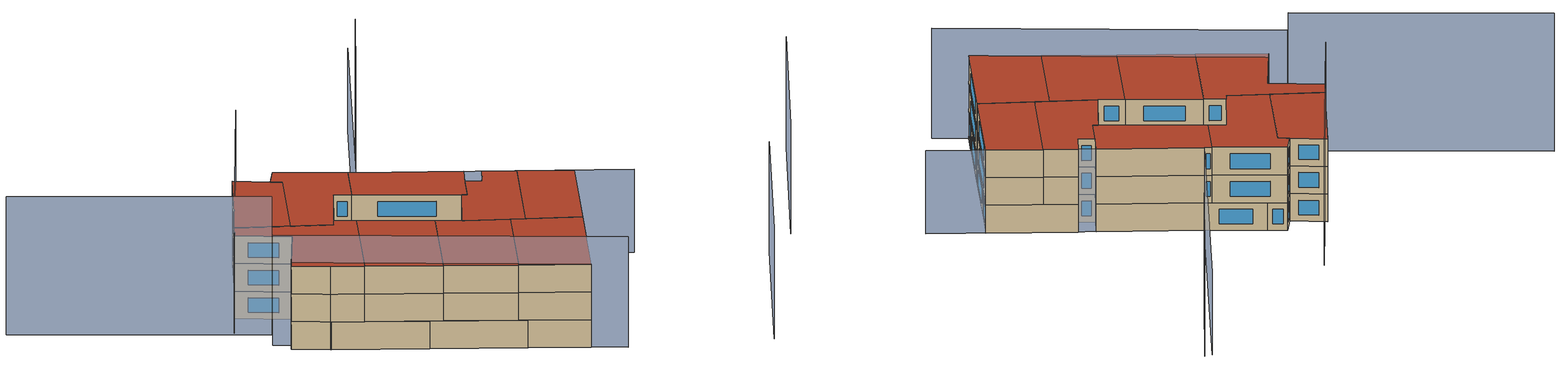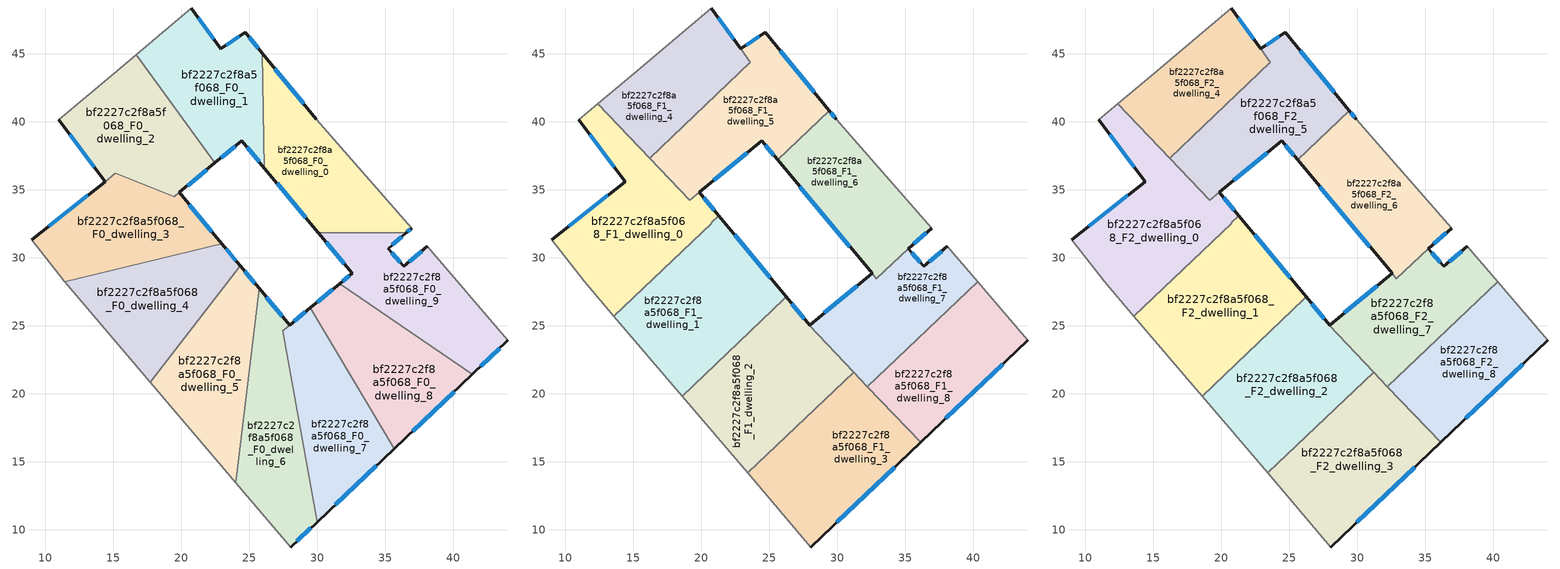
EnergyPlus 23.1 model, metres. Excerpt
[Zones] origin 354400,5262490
bf2227c2f8a5f068_F0_dwelling_0
 floor ground (EU_floor_Construction): 29.94,40.19 36.96,32.19 36.54,31.83 30.09,31.83 26.11,36.6 25.95,45.04 z0
 wall outside (EU_wall_Construction): 36.54,31.83 36.96,32.19 / 26.11,36.6 30.09,31.83 / 29.94,40.19 25.95,45.04 z0:3
 wall to bf2227c2f8a5f068_F0_dwelling_9 (EU_wall_Construction): 30.09,31.83 36.54,31.83 z0:3
 wall to bf2227c2f8a5f068_F0_dwelling_1 (EU_wall_Construction): 25.95,45.04 26.11,36.6 z0:3
 wall adiabatic (EU_wall_Construction): 36.96,32.19 29.94,40.19 z0:3
 window (EU_Window_Construction): 36.64,31.91 36.86,32.11 / 27.05,35.48 29.15,32.95 / 29.01,41.33 26.89,43.9 z0.7:2.3
bf2227c2f8a5f068_F0_dwelling_1
 floor ground (EU_floor_Construction): 24.69,46.57 25.95,45.04 26.11,36.6 24.45,38.61 22.48,36.98 16.71,44.94 20.73,48.37 22.9,45.36 z0
 wall outside (EU_wall_Construction): 25.95,45.04 24.69,46.57 22.9,45.36 20.73,48.37 / 22.48,36.98 24.45,38.61 26.11,36.6 z0:3
 wall to bf2227c2f8a5f068_F0_dwelling_2 (EU_wall_Construction): 16.71,44.94 22.48,36.98 z0:3
 wall adiabatic (EU_wall_Construction): 20.73,48.37 16.71,44.94 z0:3
 window (EU_Window_Construction): 24.27,46.29 23.32,45.65 / 25.66,45.4 24.99,46.21 / 24.84,38.14 25.72,37.07 / 22.94,37.36 23.99,38.22 / 22.39,46.07 21.24,47.67 z0.7:2.3
bf2227c2f8a5f068_F0_dwelling_2
 floor ground (EU_floor_Construction): 16.71,44.94 22.48,36.98 19.48,34.5 15.16,36.21 14.4,35.61 11,40.16 15.04,43.52 z0
 wall outside (EU_wall_Construction): 11,40.16 14.4,35.61 / 19.86,34.81 22.48,36.98 z0:3
 wall adiabatic (EU_wall_Construction): 16.71,44.94 15.04,43.52 11,40.16 z0:3
 wall to bf2227c2f8a5f068_F0_dwelling_3 (EU_wall_Construction): 15.17,36.21 19.48,34.5 19.85,34.81 / 14.4,35.61 15.16,36.21 z0:3
 window (EU_Window_Construction): 11.8,39.09 13.6,36.68 / 20.47,35.32 21.86,36.47 z0.7:2.3
bf2227c2f8a5f068_F0_dwelling_3
 floor ground (EU_floor_Construction): 19.85,34.81 22.98,31.04 11.44,28.22 11.4,28.27 8.99,31.33 14.4,35.61 15.17,36.21 19.48,34.5 z0
 wall outside (EU_wall_Construction): 22.98,31.04 19.85,34.81 / 14.4,35.61 8.99,31.33 z0:3
 wall to bf2227c2f8a5f068_F0_dwelling_4 (EU_wall_Construction): 11.44,28.22 22.98,31.04 z0:3
 wall adiabatic (EU_wall_Construction): 8.99,31.33 11.4,28.27 11.44,28.22 z0:3
 window (EU_Window_Construction): 22.25,31.93 20.59,33.92 / 13.13,34.6 10.26,32.33 z0.7:2.3
bf2227c2f8a5f068_F0_dwelling_4
 floor ground (EU_floor_Construction): 22.98,31.04 24.34,29.41 17.73,20.85 11.44,28.22 z0
 wall outside (EU_wall_Construction): 24.34,29.41 22.98,31.04 z0:3
 wall to bf2227c2f8a5f068_F0_dwelling_5 (EU_wall_Construction): 17.73,20.85 24.34,29.41 z0:3
 wall adiabatic (EU_wall_Construction): 11.44,28.22 17.73,20.85 z0:3
 window (EU_Window_Construction): 24.02,29.8 23.3,30.66 z0.7:2.3
bf2227c2f8a5f068_F0_dwelling_5
 floor ground (EU_floor_Construction): 24.34,29.41 25.72,27.75 24.02,13.47 17.73,20.85 z0
 wall outside (EU_wall_Construction): 25.72,27.75 24.34,29.41 z0:3
 wall to bf2227c2f8a5f068_F0_dwelling_6 (EU_wall_Construction): 24.02,13.47 25.72,27.75 z0:3
 wall adiabatic (EU_wall_Construction): 17.73,20.85 24.02,13.47 z0:3
 window (EU_Window_Construction): 25.4,28.14 24.67,29.02 z0.7:2.3
bf2227c2f8a5f068_F0_dwelling_6
 floor ground (EU_floor_Construction): 27.97,25.05 27.48,24.65 29.99,10.57 28.06,8.74 24.02,13.47 25.72,27.75 z0
 wall outside (EU_wall_Construction): 27.97,25.05 25.72,27.75 / 28.06,8.74 29.99,10.57 z0:3
 wall to bf2227c2f8a5f068_F0_dwelling_7 (EU_wall_Construction): 29.99,10.57 27.48,24.65 27.97,25.05 z0:3
 wall adiabatic (EU_wall_Construction): 24.02,13.47 28.06,8.74 z0:3
 window (EU_Window_Construction): 27.44,25.69 26.25,27.12 / 28.51,9.17 29.53,10.14 z0.7:2.3
bf2227c2f8a5f068_F0_dwelling_7
 floor ground (EU_floor_Construction): 29.5,26.32 35.66,15.98 29.99,10.57 27.48,24.65 z0
 wall outside (EU_wall_Construction): 29.5,26.32 27.97,25.06 / 29.99,10.57 35.66,15.98 z0:3
 wall to bf2227c2f8a5f068_F0_dwelling_8 (EU_wall_Construction): 35.66,15.98 29.5,26.32 z0:3
 window (EU_Window_Construction): 29.14,26.02 28.33,25.35 / 31.32,11.84 34.33,14.71 z0.7:2.3
bf2227c2f8a5f068_F0_dwelling_8
 floor ground (EU_floor_Construction): 41.42,21.46 35.66,15.98 29.5,26.32 31.66,28.11 z0
 wall outside (EU_wall_Construction): 31.66,28.11 29.5,26.32 / 35.66,15.98 41.42,21.46 z0:3
 wall to bf2227c2f8a5f068_F0_dwelling_9 (EU_wall_Construction): 41.42,21.46 31.66,28.11 z0:3
 window (EU_Window_Construction): 31.15,27.69 30,26.74 / 37.02,17.26 40.07,20.17 z0.7:2.3
bf2227c2f8a5f068_F0_dwelling_9
 floor ground (EU_floor_Construction): 38.08,30.85 44.03,23.94 41.42,21.46 31.66,28.11 32.56,28.85 30.09,31.83 36.54,31.83 35.22,30.69 36.36,29.37 z0
 wall outside (EU_wall_Construction): 38.08,30.85 36.36,29.37 35.22,30.69 36.54,31.83 / 41.42,21.46 44.03,23.94 / 30.09,31.83 32.56,28.85 31.66,28.11 z0:3
 wall adiabatic (EU_wall_Construction): 44.03,23.94 38.08,30.85 z0:3
 window (EU_Window_Construction): 37.68,30.5 36.76,29.72 / 42.03,22.04 43.42,23.36 / 32.35,28.68 31.87,28.28 / 30.67,31.13 31.98,29.55 / 35.53,30.96 36.23,31.56 / 36.09,29.68 35.48,30.38 z0.7:2.3
bf2227c2f8a5f068_F1_dwelling_0
 floor to bf2227c2f8a5f068_F0_dwelling_3 (EU_floor_Construction): 19.85,34.81 21.29,33.08 20.75,32.57 20.76,32.56 17.85,29.79 11.44,28.22 11.4,28.27 8.99,31.33 14.4,35.61 15.17,36.21 18.57,34.86 19.16,34.24 z3
 floor to bf2227c2f8a5f068_F0_dwelling_2 (EU_floor_Construction): 15.16,36.21 14.4,35.61 11,40.16 12.41,41.33 18.57,34.86 z3
 floor to bf2227c2f8a5f068_F0_dwelling_4 (EU_floor_Construction): 17.85,29.79 13.58,25.72 11.44,28.22 z3
 wall outside (EU_wall_Construction): 21.29,33.08 19.85,34.81 / 11,40.16 14.4,35.61 8.99,31.33 z3:6
 wall to bf2227c2f8a5f068_F1_dwelling_5 (EU_wall_Construction): 19.85,34.81 19.16,34.24 16.21,37.33 z3:6
 wall to bf2227c2f8a5f068_F1_dwelling_1 (EU_wall_Construction): 13.58,25.72 20.76,32.56 20.75,32.57 21.29,33.08 z3:6
 wall adiabatic (EU_wall_Construction): 8.99,31.33 11.4,28.27 13.58,25.72 / 12.41,41.33 11,40.16 z3:6
 wall to bf2227c2f8a5f068_F1_dwelling_4 (EU_wall_Construction): 16.21,37.33 12.41,41.33 z3:6
 window (EU_Window_Construction): 20.95,33.49 20.19,34.4 / 13.13,34.6 10.26,32.33 / 11.8,39.09 13.6,36.68 z3.7:5.3
bf2227c2f8a5f068_F1_dwelling_1
 floor to bf2227c2f8a5f068_F0_dwelling_4 (EU_floor_Construction): 22.98,31.04 24.34,29.41 17.73,20.85 13.58,25.72 17.85,29.79 z3
 floor to bf2227c2f8a5f068_F0_dwelling_3 (EU_floor_Construction): 21.29,33.08 22.98,31.04 17.85,29.79 20.76,32.56 20.75,32.57 z3
 floor to bf2227c2f8a5f068_F0_dwelling_5 (EU_floor_Construction): 24.34,29.41 25.72,27.75 25.57,26.48 18.6,19.83 17.73,20.85 z3
 floor to bf2227c2f8a5f068_F0_dwelling_6 (EU_floor_Construction): 25.72,27.75 26.25,27.12 25.57,26.48 z3
 wall outside (EU_wall_Construction): 26.25,27.12 21.29,33.08 z3:6
 wall adiabatic (EU_wall_Construction): 13.58,25.72 18.59,19.83 z3:6
 wall to bf2227c2f8a5f068_F1_dwelling_2 (EU_wall_Construction): 18.59,19.83 26.09,26.97 26.25,27.12 z3:6
 window (EU_Window_Construction): 25.08,28.52 22.45,31.68 z3.7:5.3
bf2227c2f8a5f068_F1_dwelling_2
 floor to bf2227c2f8a5f068_F0_dwelling_5 (EU_floor_Construction): 25.57,26.48 24.19,14.92 23.42,14.18 18.6,19.83 z3
 floor to bf2227c2f8a5f068_F0_dwelling_7 (EU_floor_Construction): 27.97,25.05 27.94,25.03 31.2,21.6 28.49,19.01 27.48,24.65 z3
 floor to bf2227c2f8a5f068_F0_dwelling_6 (EU_floor_Construction): 27.97,25.05 27.48,24.65 28.49,19.01 24.19,14.92 25.57,26.48 26.09,26.97 26.25,27.12 z3
 wall outside (EU_wall_Construction): 27.97,25.05 26.25,27.12 z3:6
 wall to bf2227c2f8a5f068_F1_dwelling_3 (EU_wall_Construction): 23.42,14.18 31.2,21.6 z3:6
 wall adiabatic (EU_wall_Construction): 18.59,19.83 23.42,14.18 z3:6
 wall to bf2227c2f8a5f068_F1_dwelling_7 (EU_wall_Construction): 31.2,21.6 27.94,25.03 27.97,25.05 z3:6
 window (EU_Window_Construction): 27.56,25.54 26.65,26.64 z3.7:5.3
bf2227c2f8a5f068_F1_dwelling_3
 floor to bf2227c2f8a5f068_F0_dwelling_7 (EU_floor_Construction): 34.16,18.5 35.66,15.98 29.99,10.57 28.49,19.01 31.2,21.6 z3
 floor to bf2227c2f8a5f068_F0_dwelling_6 (EU_floor_Construction): 28.49,19.01 29.99,10.57 28.06,8.74 24.02,13.47 24.19,14.92 z3
 floor to bf2227c2f8a5f068_F0_dwelling_8 (EU_floor_Construction): 34.16,18.5 36.13,16.42 35.66,15.98 z3
 floor to bf2227c2f8a5f068_F0_dwelling_5 (EU_floor_Construction): 24.19,14.92 24.02,13.47 23.42,14.18 z3
 wall outside (EU_wall_Construction): 28.06,8.74 36.14,16.42 z3:6
 wall adiabatic (EU_wall_Construction): 23.42,14.18 28.06,8.74 z3:6
 wall to bf2227c2f8a5f068_F1_dwelling_8 (EU_wall_Construction): 36.14,16.42 32.22,20.53 z3:6
 wall to bf2227c2f8a5f068_F1_dwelling_7 (EU_wall_Construction): 32.22,20.53 31.2,21.6 z3:6
 window (EU_Window_Construction): 29.96,10.54 34.24,14.62 z3.7:5.3
bf2227c2f8a5f068_F1_dwelling_4
 floor to bf2227c2f8a5f068_F0_dwelling_2 (EU_floor_Construction): 16.71,44.94 19.77,40.72 16.21,37.33 12.41,41.33 15.04,43.52 z3
 floor to bf2227c2f8a5f068_F0_dwelling_1 (EU_floor_Construction): 20.73,48.37 22.9,45.35 23.6,44.37 19.77,40.72 16.71,44.94 z3
 wall outside (EU_wall_Construction): 22.9,45.37 20.73,48.37 z3:6
 wall adiabatic (EU_wall_Construction): 20.73,48.37 15.04,43.52 12.41,41.33 z3:6
 wall to bf2227c2f8a5f068_F1_dwelling_5 (EU_wall_Construction): 23.6,44.38 22.9,45.36 / 16.21,37.33 23.6,44.37 z3:6
 window (EU_Window_Construction): 22.39,46.07 21.24,47.67 z3.7:5.3
bf2227c2f8a5f068_F1_dwelling_5
 floor to bf2227c2f8a5f068_F0_dwelling_1 (EU_floor_Construction): 24.69,46.57 25.95,45.04 26.09,37.66 25.61,37.2 24.45,38.61 22.48,36.98 19.77,40.72 23.61,44.38 22.9,45.36 z3
 floor to bf2227c2f8a5f068_F0_dwelling_0 (EU_floor_Construction): 25.95,45.04 29.42,40.83 26.09,37.66 z3
 floor to bf2227c2f8a5f068_F0_dwelling_2 (EU_floor_Construction): 19.77,40.72 22.48,36.98 19.48,34.5 18.57,34.86 16.21,37.33 z3
 floor to bf2227c2f8a5f068_F0_dwelling_3 (EU_floor_Construction): 19.85,34.81 19.16,34.24 18.57,34.86 19.48,34.5 z3
 wall outside (EU_wall_Construction): 29.42,40.83 24.69,46.57 22.9,45.36 / 19.86,34.81 24.45,38.61 25.61,37.2 z3:6
 wall to bf2227c2f8a5f068_F1_dwelling_6 (EU_wall_Construction): 25.61,37.2 29.42,40.83 z3:6
 window (EU_Window_Construction): 24.27,46.29 23.32,45.65 / 28.31,42.18 25.8,45.22 / 24.72,38.28 25.34,37.53 / 20.94,35.7 23.37,37.72 z3.7:5.3
bf2227c2f8a5f068_F1_dwelling_6
 floor to bf2227c2f8a5f068_F0_dwelling_0 (EU_floor_Construction): 29.94,40.19 36.96,32.19 36.54,31.83 30.09,31.83 26.11,36.6 26.09,37.66 29.42,40.83 z3
 floor to bf2227c2f8a5f068_F0_dwelling_9 (EU_floor_Construction): 36.54,31.83 35.22,30.69 32.88,28.47 30.09,31.83 z3
 floor to bf2227c2f8a5f068_F0_dwelling_1 (EU_floor_Construction): 26.09,37.66 26.11,36.6 25.61,37.2 z3
 wall outside (EU_wall_Construction): 29.94,40.19 29.42,40.83 / 35.22,30.69 36.96,32.19 / 25.61,37.2 32.56,28.85 z3:6
 wall adiabatic (EU_wall_Construction): 36.96,32.19 29.94,40.19 z3:6
 wall to bf2227c2f8a5f068_F1_dwelling_7 (EU_wall_Construction): 32.56,28.85 32.88,28.47 35.22,30.69 z3:6
 window (EU_Window_Construction): 29.82,40.34 29.54,40.68 / 35.62,31.04 36.55,31.84 / 27.25,35.24 30.93,30.81 z3.7:5.3
bf2227c2f8a5f068_F1_dwelling_7
 floor to bf2227c2f8a5f068_F0_dwelling_9 (EU_floor_Construction): 38.08,30.85 40.33,28.25 36.63,24.72 31.66,28.11 32.56,28.85 32.88,28.47 35.22,30.69 36.36,29.37 z3
 floor to bf2227c2f8a5f068_F0_dwelling_8 (EU_floor_Construction): 36.63,24.72 32.69,20.97 29.5,26.32 31.66,28.11 z3
 floor to bf2227c2f8a5f068_F0_dwelling_7 (EU_floor_Construction): 29.5,26.32 32.69,20.97 32.22,20.53 27.94,25.03 27.97,25.06 z3
 wall outside (EU_wall_Construction): 32.56,28.85 27.97,25.06 / 38.08,30.85 36.36,29.37 35.22,30.69 z3:6
 wall adiabatic (EU_wall_Construction): 40.33,28.25 38.08,30.85 z3:6
 wall to bf2227c2f8a5f068_F1_dwelling_8 (EU_wall_Construction): 32.22,20.53 40.33,28.25 z3:6
 window (EU_Window_Construction): 31.48,27.96 29.05,25.95 / 36.09,29.68 35.48,30.38 / 37.68,30.5 36.76,29.72 z3.7:5.3
bf2227c2f8a5f068_F1_dwelling_8
 floor to bf2227c2f8a5f068_F0_dwelling_8 (EU_floor_Construction): 41.42,21.46 36.13,16.42 34.16,18.5 32.69,20.97 36.63,24.72 z3
 floor to bf2227c2f8a5f068_F0_dwelling_9 (EU_floor_Construction): 40.33,28.25 44.03,23.94 41.42,21.46 36.63,24.72 z3
 floor to bf2227c2f8a5f068_F0_dwelling_7 (EU_floor_Construction): 32.69,20.97 34.16,18.5 32.22,20.53 z3
 wall outside (EU_wall_Construction): 36.14,16.42 44.03,23.94 z3:6
 wall adiabatic (EU_wall_Construction): 44.03,23.94 40.33,28.25 z3:6
 window (EU_Window_Construction): 37.99,18.19 42.18,22.18 z3.7:5.3
bf2227c2f8a5f068_F2_dwelling_0
 floor to bf2227c2f8a5f068_F1_dwelling_0 (EU_floor_Construction): 19.85,34.81 21.29,33.08 20.75,32.57 20.76,32.56 13.58,25.72 11.4,28.27 8.99,31.33 14.4,35.61 11,40.16 12.41,41.33 19.16,34.24 z6
 wall outside (EU_wall_Construction): 21.29,33.08 19.85,34.81 / 11,40.16 14.4,35.61 8.99,31.33 z6:9
 wall to bf2227c2f8a5f068_F2_dwelling_5 (EU_wall_Construction): 19.85,34.81 19.16,34.24 16.21,37.33 z6:9
 wall to bf2227c2f8a5f068_F2_dwelling_1 (EU_wall_Construction): 13.58,25.72 20.76,32.56 20.75,32.57 21.29,33.08 z6:9
 wall adiabatic (EU_wall_Construction): 8.99,31.33 11.4,28.27 13.58,25.72 / 12.41,41.33 11,40.16 z6:9
 wall to bf2227c2f8a5f068_F2_dwelling_4 (EU_wall_Construction): 16.21,37.33 12.41,41.33 z6:9
 window (EU_Window_Construction): 20.95,33.49 20.19,34.4 / 13.13,34.6 10.26,32.33 / 11.8,39.09 13.6,36.68 z6.7:8.3
 roof outside (EU_roof_Construction): 20.76,32.56 20.75,32.57 21.29,33.08 19.85,34.81 19.16,34.24 12.41,41.33 11,40.16 14.4,35.61 8.99,31.33 11.4,28.27 13.58,25.72 z9
bf2227c2f8a5f068_F2_dwelling_1
 floor to bf2227c2f8a5f068_F1_dwelling_1 (EU_floor_Construction): 21.29,33.08 26.25,27.12 18.59,19.83 13.58,25.72 20.76,32.56 20.75,32.57 z6
 wall outside (EU_wall_Construction): 26.25,27.12 21.29,33.08 z6:9
 wall adiabatic (EU_wall_Construction): 13.58,25.72 18.59,19.83 z6:9
 wall to bf2227c2f8a5f068_F2_dwelling_2 (EU_wall_Construction): 18.59,19.83 26.09,26.97 26.25,27.12 z6:9
 window (EU_Window_Construction): 25.08,28.52 22.45,31.68 z6.7:8.3
 roof outside (EU_roof_Construction): 26.25,27.12 21.29,33.08 20.75,32.57 20.76,32.56 13.58,25.72 18.59,19.83 z9
bf2227c2f8a5f068_F2_dwelling_2
 floor to bf2227c2f8a5f068_F1_dwelling_2 (EU_floor_Construction): 27.97,25.05 27.94,25.03 31.2,21.6 23.42,14.18 18.59,19.83 26.09,26.97 26.25,27.12 z6
 wall outside (EU_wall_Construction): 27.97,25.05 26.25,27.12 z6:9
 wall to bf2227c2f8a5f068_F2_dwelling_3 (EU_wall_Construction): 23.42,14.18 31.2,21.6 z6:9
 wall adiabatic (EU_wall_Construction): 18.59,19.83 23.42,14.18 z6:9
 wall to bf2227c2f8a5f068_F2_dwelling_7 (EU_wall_Construction): 31.2,21.6 27.94,25.03 27.97,25.05 z6:9
 window (EU_Window_Construction): 27.56,25.54 26.65,26.64 z6.7:8.3
 roof outside (EU_roof_Construction): 31.2,21.6 27.94,25.03 27.97,25.05 26.25,27.12 26.09,26.97 18.59,19.83 23.42,14.18 z9
bf2227c2f8a5f068_F2_dwelling_3
 floor to bf2227c2f8a5f068_F1_dwelling_3 (EU_floor_Construction): 31.2,21.6 36.14,16.42 28.06,8.74 23.42,14.18 z6
 wall outside (EU_wall_Construction): 28.06,8.74 36.14,16.42 z6:9
 wall adiabatic (EU_wall_Construction): 23.42,14.18 28.06,8.74 z6:9
 wall to bf2227c2f8a5f068_F2_dwelling_8 (EU_wall_Construction): 36.14,16.42 32.22,20.53 z6:9
 wall to bf2227c2f8a5f068_F2_dwelling_7 (EU_wall_Construction): 32.22,20.53 31.2,21.6 z6:9
 window (EU_Window_Construction): 29.96,10.54 34.24,14.62 z6.7:8.3
 roof outside (EU_roof_Construction): 36.14,16.42 31.2,21.6 23.42,14.18 28.06,8.74 z9
bf2227c2f8a5f068_F2_dwelling_4
 floor to bf2227c2f8a5f068_F1_dwelling_4 (EU_floor_Construction): 20.73,48.37 22.9,45.36 23.6,44.37 16.21,37.33 12.41,41.33 15.04,43.52 z6
 wall outside (EU_wall_Construction): 22.9,45.37 20.73,48.37 z6:9
 wall adiabatic (EU_wall_Construction): 20.73,48.37 15.04,43.52 12.41,41.33 z6:9
 wall to bf2227c2f8a5f068_F2_dwelling_5 (EU_wall_Construction): 23.6,44.38 22.9,45.36 / 16.21,37.33 23.6,44.37 z6:9
 window (EU_Window_Construction): 22.39,46.07 21.24,47.67 z6.7:8.3
 roof outside (EU_roof_Construction): 23.6,44.37 22.9,45.36 20.73,48.37 15.04,43.52 12.41,41.33 16.21,37.33 z9
bf2227c2f8a5f068_F2_dwelling_5
 floor to bf2227c2f8a5f068_F1_dwelling_5 (EU_floor_Construction): 24.69,46.57 29.42,40.83 25.61,37.2 24.45,38.61 19.16,34.24 16.21,37.33 23.61,44.38 22.9,45.36 z6
 wall outside (EU_wall_Construction): 29.42,40.83 24.69,46.57 22.9,45.36 / 19.86,34.81 24.45,38.61 25.61,37.2 z6:9
 wall to bf2227c2f8a5f068_F2_dwelling_6 (EU_wall_Construction): 25.61,37.2 29.42,40.83 z6:9
 window (EU_Window_Construction): 24.27,46.29 23.32,45.65 / 28.31,42.18 25.8,45.22 / 24.72,38.28 25.34,37.53 / 20.94,35.7 23.37,37.72 z6.7:8.3
 roof outside (EU_roof_Construction): 25.61,37.2 29.42,40.83 24.69,46.57 22.9,45.36 23.61,44.38 16.21,37.33 19.16,34.24 24.45,38.61 z9
bf2227c2f8a5f068_F2_dwelling_6
 floor to bf2227c2f8a5f068_F1_dwelling_6 (EU_floor_Construction): 29.94,40.19 36.96,32.19 35.22,30.69 32.88,28.47 25.61,37.2 29.42,40.83 z6
 wall outside (EU_wall_Construction): 29.94,40.19 29.42,40.83 / 35.22,30.69 36.96,32.19 / 25.61,37.2 32.56,28.85 z6:9
 wall adiabatic (EU_wall_Construction): 36.96,32.19 29.94,40.19 z6:9
 wall to bf2227c2f8a5f068_F2_dwelling_7 (EU_wall_Construction): 32.56,28.85 32.88,28.47 35.22,30.69 z6:9
 window (EU_Window_Construction): 29.82,40.34 29.54,40.68 / 35.62,31.04 36.55,31.84 / 27.25,35.24 30.93,30.81 z6.7:8.3
 roof outside (EU_roof_Construction): 35.22,30.69 36.96,32.19 29.94,40.19 29.42,40.83 25.61,37.2 32.88,28.47 z9
bf2227c2f8a5f068_F2_dwelling_7
 floor to bf2227c2f8a5f068_F1_dwelling_7 (EU_floor_Construction): 38.08,30.85 40.33,28.25 32.22,20.53 27.94,25.03 27.97,25.06 32.56,28.85 32.88,28.47 35.22,30.69 36.36,29.37 z6
 wall outside (EU_wall_Construction): 32.56,28.85 27.97,25.06 / 38.08,30.85 36.36,29.37 35.22,30.69 z6:9
 wall adiabatic (EU_wall_Construction): 40.33,28.25 38.08,30.85 z6:9
 wall to bf2227c2f8a5f068_F2_dwelling_8 (EU_wall_Construction): 32.22,20.53 40.33,28.25 z6:9
 window (EU_Window_Construction): 31.48,27.96 29.05,25.95 / 36.09,29.68 35.48,30.38 / 37.68,30.5 36.76,29.72 z6.7:8.3
 roof outside (EU_roof_Construction): 40.33,28.25 38.08,30.85 36.36,29.37 35.22,30.69 32.88,28.47 32.56,28.85 27.97,25.06 27.94,25.03 32.22,20.53 z9
bf2227c2f8a5f068_F2_dwelling_8
 floor to bf2227c2f8a5f068_F1_dwelling_8 (EU_floor_Construction): 40.33,28.25 44.03,23.94 36.14,16.42 32.22,20.53 z6
 wall outside (EU_wall_Construction): 36.14,16.42 44.03,23.94 z6:9
 wall adiabatic (EU_wall_Construction): 44.03,23.94 40.33,28.25 z6:9
 window (EU_Window_Construction): 37.99,18.19 42.18,22.18 z6.7:8.3
 roof outside (EU_roof_Construction): 44.03,23.94 40.33,28.25 32.22,20.53 36.14,16.42 z9
shading: 8.54,33.28 30.34,5.87 / 40.97,-3.96 56.34,9.2 / 52.6,58.77 43.07,50.93 / 28.79,54.56 8.39,38.05 z0:12; 47.87,19.46 29.94,40.19 / 29.94,40.19 51.91,59.2 z0:9; -6.12,55.25 10.36,34.94 z0:15
[Building]
EU S2 Campaign: North Axis=0; Terrain=City; Solar Distribution=FullExterior
[Site:Location]
Budapest.Ferenc.Liszt.Intl.AP: Latitude=47.437; Longitude=19.256; Time Zone=1; Elevation=185
[SizingPeriod:WeatherFileDays]
AnnualSizingPeriod: Begin Month=1; Begin Day of Month=1; End Month=12; End Day of Month=31; Day of Week for Start Day=Monday; Use Weather File Daylight Saving Period=No; Use Weather File Rain and Snow Indicators=No
[MATERIAL]
EU_InternalMass_Material: Roughness=MediumRough; Thickness=0.1; Conductivity=1; Density=1800; Specific Heat=900; Thermal Absorptance=0.9; Solar Absorptance=0.7; Visible Absorptance=0.7
[MATERIAL:NOMASS] Roughness=MediumRough; Thermal Absorptance=0.9; Solar Absorptance=0.7; Visible Absorptance=0.7
Name | Thermal Resistance
EU_wall_NoMass | 0.832559
EU_roof_NoMass | 1.39638
EU_floor_NoMass | 0.872794
[WINDOWMATERIAL:SIMPLEGLAZINGSYSTEM]
EU_Window_SimpleGlazing: UFactor=2.79869; Solar Heat Gain Coefficient=0.75; Visible Transmittance=0.75
[CONSTRUCTION]
EU_wall_Construction: EU_wall_NoMass
EU_roof_Construction: EU_roof_NoMass
EU_floor_Construction: EU_floor_NoMass
EU_Window_Construction: EU_Window_SimpleGlazing
EU_InternalMass_Construction: EU_InternalMass_Material
[ZONE] Type=1; Multiplier=1; Ceiling Height=autocalculate; Floor Area=autocalculate; Part of Total Floor Area=Yes
Name | Volume
bf2227c2f8a5f068_F0_dwelling_0 | 187.877
bf2227c2f8a5f068_F1_dwelling_0; bf2227c2f8a5f068_F2_dwelling_0 | 240.4
bf2227c2f8a5f068_F0_dwelling_1; bf2227c2f8a5f068_F0_dwelling_4 | 187.862
bf2227c2f8a5f068_F1_dwelling_1; bf2227c2f8a5f068_F2_dwelling_1 | 245.988
bf2227c2f8a5f068_F0_dwelling_2 | 189.543
bf2227c2f8a5f068_F1_dwelling_2; bf2227c2f8a5f068_F2_dwelling_2 | 235.874
bf2227c2f8a5f068_F0_dwelling_3 | 186.153
bf2227c2f8a5f068_F1_dwelling_3; bf2227c2f8a5f068_F2_dwelling_3 | 234.833
bf2227c2f8a5f068_F1_dwelling_4 | 164.341
bf2227c2f8a5f068_F2_dwelling_4 | 164.342
bf2227c2f8a5f068_F0_dwelling_5; bf2227c2f8a5f068_F0_dwelling_9 | 187.874
bf2227c2f8a5f068_F1_dwelling_5 | 205.82
bf2227c2f8a5f068_F2_dwelling_5 | 205.763
bf2227c2f8a5f068_F0_dwelling_6 | 188.877
bf2227c2f8a5f068_F1_dwelling_6; bf2227c2f8a5f068_F2_dwelling_6 | 183.286
bf2227c2f8a5f068_F0_dwelling_7 | 186.83
bf2227c2f8a5f068_F1_dwelling_7; bf2227c2f8a5f068_F2_dwelling_7 | 180.221
bf2227c2f8a5f068_F0_dwelling_8 | 187.856
bf2227c2f8a5f068_F1_dwelling_8; bf2227c2f8a5f068_F2_dwelling_8 | 187.87
[INTERNALMASS] Construction=EU_InternalMass_Construction
Name | Zone or ZoneList | Surface Area
bf2227c2f8a5f068_F0_dwelling_0_EU_InternalMass | bf2227c2f8a5f068_F0_dwelling_0 | 62.6257
bf2227c2f8a5f068_F0_dwelling_1_EU_InternalMass | bf2227c2f8a5f068_F0_dwelling_1 | 62.6206
bf2227c2f8a5f068_F0_dwelling_2_EU_InternalMass | bf2227c2f8a5f068_F0_dwelling_2 | 63.1799
bf2227c2f8a5f068_F0_dwelling_3_EU_InternalMass | bf2227c2f8a5f068_F0_dwelling_3 | 62.0522
bf2227c2f8a5f068_F0_dwelling_4_EU_InternalMass | bf2227c2f8a5f068_F0_dwelling_4 | 62.6208
bf2227c2f8a5f068_F0_dwelling_5_EU_InternalMass | bf2227c2f8a5f068_F0_dwelling_5 | 62.6245
bf2227c2f8a5f068_F0_dwelling_6_EU_InternalMass | bf2227c2f8a5f068_F0_dwelling_6 | 62.9572
bf2227c2f8a5f068_F0_dwelling_7_EU_InternalMass | bf2227c2f8a5f068_F0_dwelling_7 | 62.2824
bf2227c2f8a5f068_F0_dwelling_8_EU_InternalMass | bf2227c2f8a5f068_F0_dwelling_8 | 62.6185
bf2227c2f8a5f068_F0_dwelling_9_EU_InternalMass | bf2227c2f8a5f068_F0_dwelling_9 | 62.6249
bf2227c2f8a5f068_F1_dwelling_0_EU_InternalMass | bf2227c2f8a5f068_F1_dwelling_0 | 80.1331
bf2227c2f8a5f068_F1_dwelling_1_EU_InternalMass | bf2227c2f8a5f068_F1_dwelling_1 | 81.9963
bf2227c2f8a5f068_F1_dwelling_2_EU_InternalMass | bf2227c2f8a5f068_F1_dwelling_2 | 78.6237
bf2227c2f8a5f068_F1_dwelling_3_EU_InternalMass | bf2227c2f8a5f068_F1_dwelling_3 | 78.2774
bf2227c2f8a5f068_F1_dwelling_4_EU_InternalMass | bf2227c2f8a5f068_F1_dwelling_4 | 54.7833
bf2227c2f8a5f068_F1_dwelling_5_EU_InternalMass | bf2227c2f8a5f068_F1_dwelling_5 | 68.606
bf2227c2f8a5f068_F1_dwelling_6_EU_InternalMass | bf2227c2f8a5f068_F1_dwelling_6 | 61.0946
bf2227c2f8a5f068_F1_dwelling_7_EU_InternalMass | bf2227c2f8a5f068_F1_dwelling_7 | 60.0768
bf2227c2f8a5f068_F1_dwelling_8_EU_InternalMass | bf2227c2f8a5f068_F1_dwelling_8 | 62.6232
bf2227c2f8a5f068_F2_dwelling_0_EU_InternalMass | bf2227c2f8a5f068_F2_dwelling_0 | 80.1331
bf2227c2f8a5f068_F2_dwelling_1_EU_InternalMass | bf2227c2f8a5f068_F2_dwelling_1 | 81.9963
bf2227c2f8a5f068_F2_dwelling_2_EU_InternalMass | bf2227c2f8a5f068_F2_dwelling_2 | 78.6237
bf2227c2f8a5f068_F2_dwelling_3_EU_InternalMass | bf2227c2f8a5f068_F2_dwelling_3 | 78.2774
bf2227c2f8a5f068_F2_dwelling_4_EU_InternalMass | bf2227c2f8a5f068_F2_dwelling_4 | 54.7833
bf2227c2f8a5f068_F2_dwelling_5_EU_InternalMass | bf2227c2f8a5f068_F2_dwelling_5 | 68.606
bf2227c2f8a5f068_F2_dwelling_6_EU_InternalMass | bf2227c2f8a5f068_F2_dwelling_6 | 61.0946
bf2227c2f8a5f068_F2_dwelling_7_EU_InternalMass | bf2227c2f8a5f068_F2_dwelling_7 | 60.0768
bf2227c2f8a5f068_F2_dwelling_8_EU_InternalMass | bf2227c2f8a5f068_F2_dwelling_8 | 62.6232
[OTHEREQUIPMENT] Fuel Type=Electricity; Design Level Calculation Method=Watts/Area; Power per Zone Floor Area=1; Fraction Latent=0; Fraction Radiant=0; Fraction Lost=0; Carbon Dioxide Generation Rate=0; EndUse Subcategory=EU_Step8_InternalGains
Name | Zone or ZoneList or Space or SpaceList | Schedule
EU_Step8_InternalGain_bf2227c2f8a5f068_F0_dwelling_0_f000 | bf2227c2f8a5f068_F0_dwelling_0 | EU_Step8_GainSchedule_bf2227c2f8a5f068_F0_dwelling_0_f000
EU_Step8_InternalGain_bf2227c2f8a5f068_F0_dwelling_1_f000 | bf2227c2f8a5f068_F0_dwelling_1 | EU_Step8_GainSchedule_bf2227c2f8a5f068_F0_dwelling_1_f000
EU_Step8_InternalGain_bf2227c2f8a5f068_F0_dwelling_2_f000 | bf2227c2f8a5f068_F0_dwelling_2 | EU_Step8_GainSchedule_bf2227c2f8a5f068_F0_dwelling_2_f000
EU_Step8_InternalGain_bf2227c2f8a5f068_F0_dwelling_3_f000 | bf2227c2f8a5f068_F0_dwelling_3 | EU_Step8_GainSchedule_bf2227c2f8a5f068_F0_dwelling_3_f000
EU_Step8_InternalGain_bf2227c2f8a5f068_F0_dwelling_4_f000 | bf2227c2f8a5f068_F0_dwelling_4 | EU_Step8_GainSchedule_bf2227c2f8a5f068_F0_dwelling_4_f000
EU_Step8_InternalGain_bf2227c2f8a5f068_F0_dwelling_5_f000 | bf2227c2f8a5f068_F0_dwelling_5 | EU_Step8_GainSchedule_bf2227c2f8a5f068_F0_dwelling_5_f000
EU_Step8_InternalGain_bf2227c2f8a5f068_F0_dwelling_6_f000 | bf2227c2f8a5f068_F0_dwelling_6 | EU_Step8_GainSchedule_bf2227c2f8a5f068_F0_dwelling_6_f000
EU_Step8_InternalGain_bf2227c2f8a5f068_F0_dwelling_7_f000 | bf2227c2f8a5f068_F0_dwelling_7 | EU_Step8_GainSchedule_bf2227c2f8a5f068_F0_dwelling_7_f000
EU_Step8_InternalGain_bf2227c2f8a5f068_F0_dwelling_8_f000 | bf2227c2f8a5f068_F0_dwelling_8 | EU_Step8_GainSchedule_bf2227c2f8a5f068_F0_dwelling_8_f000
EU_Step8_InternalGain_bf2227c2f8a5f068_F0_dwelling_9_f000 | bf2227c2f8a5f068_F0_dwelling_9 | EU_Step8_GainSchedule_bf2227c2f8a5f068_F0_dwelling_9_f000
EU_Step8_InternalGain_bf2227c2f8a5f068_F1_dwelling_0_f000 | bf2227c2f8a5f068_F1_dwelling_0 | EU_Step8_GainSchedule_bf2227c2f8a5f068_F1_dwelling_0_f000
EU_Step8_InternalGain_bf2227c2f8a5f068_F1_dwelling_1_f000 | bf2227c2f8a5f068_F1_dwelling_1 | EU_Step8_GainSchedule_bf2227c2f8a5f068_F1_dwelling_1_f000
EU_Step8_InternalGain_bf2227c2f8a5f068_F1_dwelling_2_f000 | bf2227c2f8a5f068_F1_dwelling_2 | EU_Step8_GainSchedule_bf2227c2f8a5f068_F1_dwelling_2_f000
EU_Step8_InternalGain_bf2227c2f8a5f068_F1_dwelling_3_f000 | bf2227c2f8a5f068_F1_dwelling_3 | EU_Step8_GainSchedule_bf2227c2f8a5f068_F1_dwelling_3_f000
EU_Step8_InternalGain_bf2227c2f8a5f068_F1_dwelling_4_f000 | bf2227c2f8a5f068_F1_dwelling_4 | EU_Step8_GainSchedule_bf2227c2f8a5f068_F1_dwelling_4_f000
EU_Step8_InternalGain_bf2227c2f8a5f068_F1_dwelling_5_f000 | bf2227c2f8a5f068_F1_dwelling_5 | EU_Step8_GainSchedule_bf2227c2f8a5f068_F1_dwelling_5_f000
EU_Step8_InternalGain_bf2227c2f8a5f068_F1_dwelling_6_f000 | bf2227c2f8a5f068_F1_dwelling_6 | EU_Step8_GainSchedule_bf2227c2f8a5f068_F1_dwelling_6_f000
EU_Step8_InternalGain_bf2227c2f8a5f068_F1_dwelling_7_f000 | bf2227c2f8a5f068_F1_dwelling_7 | EU_Step8_GainSchedule_bf2227c2f8a5f068_F1_dwelling_7_f000
EU_Step8_InternalGain_bf2227c2f8a5f068_F1_dwelling_8_f000 | bf2227c2f8a5f068_F1_dwelling_8 | EU_Step8_GainSchedule_bf2227c2f8a5f068_F1_dwelling_8_f000
EU_Step8_InternalGain_bf2227c2f8a5f068_F2_dwelling_0_f000 | bf2227c2f8a5f068_F2_dwelling_0 | EU_Step8_GainSchedule_bf2227c2f8a5f068_F2_dwelling_0_f000
EU_Step8_InternalGain_bf2227c2f8a5f068_F2_dwelling_1_f000 | bf2227c2f8a5f068_F2_dwelling_1 | EU_Step8_GainSchedule_bf2227c2f8a5f068_F2_dwelling_1_f000
EU_Step8_InternalGain_bf2227c2f8a5f068_F2_dwelling_2_f000 | bf2227c2f8a5f068_F2_dwelling_2 | EU_Step8_GainSchedule_bf2227c2f8a5f068_F2_dwelling_2_f000
EU_Step8_InternalGain_bf2227c2f8a5f068_F2_dwelling_3_f000 | bf2227c2f8a5f068_F2_dwelling_3 | EU_Step8_GainSchedule_bf2227c2f8a5f068_F2_dwelling_3_f000
EU_Step8_InternalGain_bf2227c2f8a5f068_F2_dwelling_4_f000 | bf2227c2f8a5f068_F2_dwelling_4 | EU_Step8_GainSchedule_bf2227c2f8a5f068_F2_dwelling_4_f000
EU_Step8_InternalGain_bf2227c2f8a5f068_F2_dwelling_5_f000 | bf2227c2f8a5f068_F2_dwelling_5 | EU_Step8_GainSchedule_bf2227c2f8a5f068_F2_dwelling_5_f000
EU_Step8_InternalGain_bf2227c2f8a5f068_F2_dwelling_6_f000 | bf2227c2f8a5f068_F2_dwelling_6 | EU_Step8_GainSchedule_bf2227c2f8a5f068_F2_dwelling_6_f000
EU_Step8_InternalGain_bf2227c2f8a5f068_F2_dwelling_7_f000 | bf2227c2f8a5f068_F2_dwelling_7 | EU_Step8_GainSchedule_bf2227c2f8a5f068_F2_dwelling_7_f000
EU_Step8_InternalGain_bf2227c2f8a5f068_F2_dwelling_8_f000 | bf2227c2f8a5f068_F2_dwelling_8 | EU_Step8_GainSchedule_bf2227c2f8a5f068_F2_dwelling_8_f000
[ZONEVENTILATION:DESIGNFLOWRATE] Schedule=EU_AlwaysOn; Design Flow Rate Calculation Method=AirChanges/Hour; Air Changes per Hour=0.475469; Ventilation Type=Natural; Fan Pressure Rise=0; Fan Total Efficiency=1; Constant Term Coefficient=1; Temperature Term Coefficient=0; Velocity Term Coefficient=0; Velocity Squared Term Coefficient=0; Minimum Indoor Temperature=-100; Maximum Indoor Temperature=100; Delta Temperature=-100; Minimum Outdoor Temperature=-100; Maximum Outdoor Temperature=100; Maximum Wind Speed=40
Name | Zone or ZoneList or Space or SpaceList
EU_ConstantAir_bf2227c2f8a5f068_F0_dwelling_0 | bf2227c2f8a5f068_F0_dwelling_0
EU_ConstantAir_bf2227c2f8a5f068_F0_dwelling_1 | bf2227c2f8a5f068_F0_dwelling_1
EU_ConstantAir_bf2227c2f8a5f068_F0_dwelling_2 | bf2227c2f8a5f068_F0_dwelling_2
EU_ConstantAir_bf2227c2f8a5f068_F0_dwelling_3 | bf2227c2f8a5f068_F0_dwelling_3
EU_ConstantAir_bf2227c2f8a5f068_F0_dwelling_4 | bf2227c2f8a5f068_F0_dwelling_4
EU_ConstantAir_bf2227c2f8a5f068_F0_dwelling_5 | bf2227c2f8a5f068_F0_dwelling_5
EU_ConstantAir_bf2227c2f8a5f068_F0_dwelling_6 | bf2227c2f8a5f068_F0_dwelling_6
EU_ConstantAir_bf2227c2f8a5f068_F0_dwelling_7 | bf2227c2f8a5f068_F0_dwelling_7
EU_ConstantAir_bf2227c2f8a5f068_F0_dwelling_8 | bf2227c2f8a5f068_F0_dwelling_8
EU_ConstantAir_bf2227c2f8a5f068_F0_dwelling_9 | bf2227c2f8a5f068_F0_dwelling_9
EU_ConstantAir_bf2227c2f8a5f068_F1_dwelling_0 | bf2227c2f8a5f068_F1_dwelling_0
EU_ConstantAir_bf2227c2f8a5f068_F1_dwelling_1 | bf2227c2f8a5f068_F1_dwelling_1
EU_ConstantAir_bf2227c2f8a5f068_F1_dwelling_2 | bf2227c2f8a5f068_F1_dwelling_2
EU_ConstantAir_bf2227c2f8a5f068_F1_dwelling_3 | bf2227c2f8a5f068_F1_dwelling_3
EU_ConstantAir_bf2227c2f8a5f068_F1_dwelling_4 | bf2227c2f8a5f068_F1_dwelling_4
EU_ConstantAir_bf2227c2f8a5f068_F1_dwelling_5 | bf2227c2f8a5f068_F1_dwelling_5
EU_ConstantAir_bf2227c2f8a5f068_F1_dwelling_6 | bf2227c2f8a5f068_F1_dwelling_6
EU_ConstantAir_bf2227c2f8a5f068_F1_dwelling_7 | bf2227c2f8a5f068_F1_dwelling_7
EU_ConstantAir_bf2227c2f8a5f068_F1_dwelling_8 | bf2227c2f8a5f068_F1_dwelling_8
EU_ConstantAir_bf2227c2f8a5f068_F2_dwelling_0 | bf2227c2f8a5f068_F2_dwelling_0
EU_ConstantAir_bf2227c2f8a5f068_F2_dwelling_1 | bf2227c2f8a5f068_F2_dwelling_1
EU_ConstantAir_bf2227c2f8a5f068_F2_dwelling_2 | bf2227c2f8a5f068_F2_dwelling_2
EU_ConstantAir_bf2227c2f8a5f068_F2_dwelling_3 | bf2227c2f8a5f068_F2_dwelling_3
EU_ConstantAir_bf2227c2f8a5f068_F2_dwelling_4 | bf2227c2f8a5f068_F2_dwelling_4
EU_ConstantAir_bf2227c2f8a5f068_F2_dwelling_5 | bf2227c2f8a5f068_F2_dwelling_5
EU_ConstantAir_bf2227c2f8a5f068_F2_dwelling_6 | bf2227c2f8a5f068_F2_dwelling_6
EU_ConstantAir_bf2227c2f8a5f068_F2_dwelling_7 | bf2227c2f8a5f068_F2_dwelling_7
EU_ConstantAir_bf2227c2f8a5f068_F2_dwelling_8 | bf2227c2f8a5f068_F2_dwelling_8
[HVACTEMPLATE:THERMOSTAT] Constant Heating Setpoint=20; Constant Cooling Setpoint=50
EU_HeatOnly_bf2227c2f8a5f068_F0_dwelling_0; EU_HeatOnly_bf2227c2f8a5f068_F0_dwelling_1; EU_HeatOnly_bf2227c2f8a5f068_F0_dwelling_2; EU_HeatOnly_bf2227c2f8a5f068_F0_dwelling_3; EU_HeatOnly_bf2227c2f8a5f068_F0_dwelling_4; EU_HeatOnly_bf2227c2f8a5f068_F0_dwelling_5; EU_HeatOnly_bf2227c2f8a5f068_F0_dwelling_6; EU_HeatOnly_bf2227c2f8a5f068_F0_dwelling_7; EU_HeatOnly_bf2227c2f8a5f068_F0_dwelling_8; EU_HeatOnly_bf2227c2f8a5f068_F0_dwelling_9; EU_HeatOnly_bf2227c2f8a5f068_F1_dwelling_0; EU_HeatOnly_bf2227c2f8a5f068_F1_dwelling_1; EU_HeatOnly_bf2227c2f8a5f068_F1_dwelling_2; EU_HeatOnly_bf2227c2f8a5f068_F1_dwelling_3; EU_HeatOnly_bf2227c2f8a5f068_F1_dwelling_4; EU_HeatOnly_bf2227c2f8a5f068_F1_dwelling_5; EU_HeatOnly_bf2227c2f8a5f068_F1_dwelling_6; EU_HeatOnly_bf2227c2f8a5f068_F1_dwelling_7; EU_HeatOnly_bf2227c2f8a5f068_F1_dwelling_8; EU_HeatOnly_bf2227c2f8a5f068_F2_dwelling_0; EU_HeatOnly_bf2227c2f8a5f068_F2_dwelling_1; EU_HeatOnly_bf2227c2f8a5f068_F2_dwelling_2; EU_HeatOnly_bf2227c2f8a5f068_F2_dwelling_3; EU_HeatOnly_bf2227c2f8a5f068_F2_dwelling_4; EU_HeatOnly_bf2227c2f8a5f068_F2_dwelling_5; EU_HeatOnly_bf2227c2f8a5f068_F2_dwelling_6; EU_HeatOnly_bf2227c2f8a5f068_F2_dwelling_7; EU_HeatOnly_bf2227c2f8a5f068_F2_dwelling_8
[HVACTEMPLATE:ZONE:IDEALLOADSAIRSYSTEM] System Availability Schedule=EU_AlwaysOn; Maximum Heating Supply Air Temperature=50; Minimum Cooling Supply Air Temperature=13; Maximum Heating Supply Air Humidity Ratio=0.0156; Minimum Cooling Supply Air Humidity Ratio=0.0077; Heating Limit=NoLimit; Cooling Limit=NoLimit; Heating Availability Schedule=EU_AlwaysOn; Cooling Availability Schedule=EU_CoolingOff; Dehumidification Control Type=ConstantSensibleHeatRatio; Cooling Sensible Heat Ratio=0.7; Dehumidification Setpoint=60; Humidification Control Type=None; Humidification Setpoint=30; Outdoor Air Method=None; Outdoor Air Flow Rate per Person=0.00944; Outdoor Air Flow Rate per Zone Floor Area=0; Outdoor Air Flow Rate per Zone=0; Demand Controlled Ventilation Type=None; Outdoor Air Economizer Type=NoEconomizer; Heat Recovery Type=None; Sensible Heat Recovery Effectiveness=0.7; Latent Heat Recovery Effectiveness=0.65
Name | Template Thermostat
bf2227c2f8a5f068_F0_dwelling_0 | EU_HeatOnly_bf2227c2f8a5f068_F0_dwelling_0
bf2227c2f8a5f068_F0_dwelling_1 | EU_HeatOnly_bf2227c2f8a5f068_F0_dwelling_1
bf2227c2f8a5f068_F0_dwelling_2 | EU_HeatOnly_bf2227c2f8a5f068_F0_dwelling_2
bf2227c2f8a5f068_F0_dwelling_3 | EU_HeatOnly_bf2227c2f8a5f068_F0_dwelling_3
bf2227c2f8a5f068_F0_dwelling_4 | EU_HeatOnly_bf2227c2f8a5f068_F0_dwelling_4
bf2227c2f8a5f068_F0_dwelling_5 | EU_HeatOnly_bf2227c2f8a5f068_F0_dwelling_5
bf2227c2f8a5f068_F0_dwelling_6 | EU_HeatOnly_bf2227c2f8a5f068_F0_dwelling_6
bf2227c2f8a5f068_F0_dwelling_7 | EU_HeatOnly_bf2227c2f8a5f068_F0_dwelling_7
bf2227c2f8a5f068_F0_dwelling_8 | EU_HeatOnly_bf2227c2f8a5f068_F0_dwelling_8
bf2227c2f8a5f068_F0_dwelling_9 | EU_HeatOnly_bf2227c2f8a5f068_F0_dwelling_9
bf2227c2f8a5f068_F1_dwelling_0 | EU_HeatOnly_bf2227c2f8a5f068_F1_dwelling_0
bf2227c2f8a5f068_F1_dwelling_1 | EU_HeatOnly_bf2227c2f8a5f068_F1_dwelling_1
bf2227c2f8a5f068_F1_dwelling_2 | EU_HeatOnly_bf2227c2f8a5f068_F1_dwelling_2
bf2227c2f8a5f068_F1_dwelling_3 | EU_HeatOnly_bf2227c2f8a5f068_F1_dwelling_3
bf2227c2f8a5f068_F1_dwelling_4 | EU_HeatOnly_bf2227c2f8a5f068_F1_dwelling_4
bf2227c2f8a5f068_F1_dwelling_5 | EU_HeatOnly_bf2227c2f8a5f068_F1_dwelling_5
bf2227c2f8a5f068_F1_dwelling_6 | EU_HeatOnly_bf2227c2f8a5f068_F1_dwelling_6
bf2227c2f8a5f068_F1_dwelling_7 | EU_HeatOnly_bf2227c2f8a5f068_F1_dwelling_7
bf2227c2f8a5f068_F1_dwelling_8 | EU_HeatOnly_bf2227c2f8a5f068_F1_dwelling_8
bf2227c2f8a5f068_F2_dwelling_0 | EU_HeatOnly_bf2227c2f8a5f068_F2_dwelling_0
bf2227c2f8a5f068_F2_dwelling_1 | EU_HeatOnly_bf2227c2f8a5f068_F2_dwelling_1
bf2227c2f8a5f068_F2_dwelling_2 | EU_HeatOnly_bf2227c2f8a5f068_F2_dwelling_2
bf2227c2f8a5f068_F2_dwelling_3 | EU_HeatOnly_bf2227c2f8a5f068_F2_dwelling_3
bf2227c2f8a5f068_F2_dwelling_4 | EU_HeatOnly_bf2227c2f8a5f068_F2_dwelling_4
bf2227c2f8a5f068_F2_dwelling_5 | EU_HeatOnly_bf2227c2f8a5f068_F2_dwelling_5
bf2227c2f8a5f068_F2_dwelling_6 | EU_HeatOnly_bf2227c2f8a5f068_F2_dwelling_6
bf2227c2f8a5f068_F2_dwelling_7 | EU_HeatOnly_bf2227c2f8a5f068_F2_dwelling_7
bf2227c2f8a5f068_F2_dwelling_8 | EU_HeatOnly_bf2227c2f8a5f068_F2_dwelling_8
[SIZING:ZONE] Zone Cooling Design Supply Air Temperature Input Method=SupplyAirTemperature; Zone Cooling Design Supply Air Temperature=13; Zone Heating Design Supply Air Temperature Input Method=SupplyAirTemperature; Zone Heating Design Supply Air Temperature=50; Zone Cooling Design Supply Air Humidity Ratio=0.008; Zone Heating Design Supply Air Humidity Ratio=0.008; Cooling Design Air Flow Method=DesignDay; Cooling Design Air Flow Rate=0; Cooling Minimum Air Flow per Zone Floor Area=0.000762; Cooling Minimum Air Flow=0; Cooling Minimum Air Flow Fraction=0.2; Heating Design Air Flow Method=DesignDay; Heating Design Air Flow Rate=0; Heating Maximum Air Flow per Zone Floor Area=0.002032; Heating Maximum Air Flow=0.141576; Heating Maximum Air Flow Fraction=0.3; Account for Dedicated Outdoor Air System=No; Dedicated Outdoor Air System Control Strategy=NeutralSupplyAir; Dedicated Outdoor Air Low Setpoint Temperature for Design=autosize; Dedicated Outdoor Air High Setpoint Temperature for Design=autosize; Zone Load Sizing Method=Sensible Load Only No Latent Load; Zone Latent Cooling Design Supply Air Humidity Ratio Input Method=HumidityRatioDifference; Zone Cooling Design Supply Air Humidity Ratio Difference=0.005; Zone Latent Heating Design Supply Air Humidity Ratio Input Method=HumidityRatioDifference; Zone Humidification Design Supply Air Humidity Ratio Difference=0.005
bf2227c2f8a5f068_F0_dwelling_0; bf2227c2f8a5f068_F0_dwelling_1; bf2227c2f8a5f068_F0_dwelling_2; bf2227c2f8a5f068_F0_dwelling_3; bf2227c2f8a5f068_F0_dwelling_4; bf2227c2f8a5f068_F0_dwelling_5; bf2227c2f8a5f068_F0_dwelling_6; bf2227c2f8a5f068_F0_dwelling_7; bf2227c2f8a5f068_F0_dwelling_8; bf2227c2f8a5f068_F0_dwelling_9; bf2227c2f8a5f068_F1_dwelling_0; bf2227c2f8a5f068_F1_dwelling_1; bf2227c2f8a5f068_F1_dwelling_2; bf2227c2f8a5f068_F1_dwelling_3; bf2227c2f8a5f068_F1_dwelling_4; bf2227c2f8a5f068_F1_dwelling_5; bf2227c2f8a5f068_F1_dwelling_6; bf2227c2f8a5f068_F1_dwelling_7; bf2227c2f8a5f068_F1_dwelling_8; bf2227c2f8a5f068_F2_dwelling_0; bf2227c2f8a5f068_F2_dwelling_1; bf2227c2f8a5f068_F2_dwelling_2; bf2227c2f8a5f068_F2_dwelling_3; bf2227c2f8a5f068_F2_dwelling_4; bf2227c2f8a5f068_F2_dwelling_5; bf2227c2f8a5f068_F2_dwelling_6; bf2227c2f8a5f068_F2_dwelling_7; bf2227c2f8a5f068_F2_dwelling_8
[SCHEDULE:CONSTANT]
Name | Hourly Value
EU_AlwaysOn | 1
EU_CoolingOff | 0
[SCHEDULE:FILE] Column Number=1; Rows to Skip at Top=0; Number of Hours of Data=8760; Column Separator=Comma; Interpolate to Timestep=No; Minutes per Item=60; Adjust Schedule for Daylight Savings=Yes
Name | File
EU_Step8_GainSchedule_bf2227c2f8a5f068_F0_dwelling_0_f000 | ../../schedules/bf2227c2f8a5f068/bf2227c2f8a5f068_F0_dwelling_0_f000_gain.csv
EU_Step8_GainSchedule_bf2227c2f8a5f068_F0_dwelling_1_f000 | ../../schedules/bf2227c2f8a5f068/bf2227c2f8a5f068_F0_dwelling_1_f000_gain.csv
EU_Step8_GainSchedule_bf2227c2f8a5f068_F0_dwelling_2_f000 | ../../schedules/bf2227c2f8a5f068/bf2227c2f8a5f068_F0_dwelling_2_f000_gain.csv
EU_Step8_GainSchedule_bf2227c2f8a5f068_F0_dwelling_3_f000 | ../../schedules/bf2227c2f8a5f068/bf2227c2f8a5f068_F0_dwelling_3_f000_gain.csv
EU_Step8_GainSchedule_bf2227c2f8a5f068_F0_dwelling_4_f000 | ../../schedules/bf2227c2f8a5f068/bf2227c2f8a5f068_F0_dwelling_4_f000_gain.csv
EU_Step8_GainSchedule_bf2227c2f8a5f068_F0_dwelling_5_f000 | ../../schedules/bf2227c2f8a5f068/bf2227c2f8a5f068_F0_dwelling_5_f000_gain.csv
EU_Step8_GainSchedule_bf2227c2f8a5f068_F0_dwelling_6_f000 | ../../schedules/bf2227c2f8a5f068/bf2227c2f8a5f068_F0_dwelling_6_f000_gain.csv
EU_Step8_GainSchedule_bf2227c2f8a5f068_F0_dwelling_7_f000 | ../../schedules/bf2227c2f8a5f068/bf2227c2f8a5f068_F0_dwelling_7_f000_gain.csv
EU_Step8_GainSchedule_bf2227c2f8a5f068_F0_dwelling_8_f000 | ../../schedules/bf2227c2f8a5f068/bf2227c2f8a5f068_F0_dwelling_8_f000_gain.csv
EU_Step8_GainSchedule_bf2227c2f8a5f068_F0_dwelling_9_f000 | ../../schedules/bf2227c2f8a5f068/bf2227c2f8a5f068_F0_dwelling_9_f000_gain.csv
EU_Step8_GainSchedule_bf2227c2f8a5f068_F1_dwelling_0_f000 | ../../schedules/bf2227c2f8a5f068/bf2227c2f8a5f068_F1_dwelling_0_f000_gain.csv
EU_Step8_GainSchedule_bf2227c2f8a5f068_F1_dwelling_1_f000 | ../../schedules/bf2227c2f8a5f068/bf2227c2f8a5f068_F1_dwelling_1_f000_gain.csv
EU_Step8_GainSchedule_bf2227c2f8a5f068_F1_dwelling_2_f000 | ../../schedules/bf2227c2f8a5f068/bf2227c2f8a5f068_F1_dwelling_2_f000_gain.csv
EU_Step8_GainSchedule_bf2227c2f8a5f068_F1_dwelling_3_f000 | ../../schedules/bf2227c2f8a5f068/bf2227c2f8a5f068_F1_dwelling_3_f000_gain.csv
EU_Step8_GainSchedule_bf2227c2f8a5f068_F1_dwelling_4_f000 | ../../schedules/bf2227c2f8a5f068/bf2227c2f8a5f068_F1_dwelling_4_f000_gain.csv
EU_Step8_GainSchedule_bf2227c2f8a5f068_F1_dwelling_5_f000 | ../../schedules/bf2227c2f8a5f068/bf2227c2f8a5f068_F1_dwelling_5_f000_gain.csv
EU_Step8_GainSchedule_bf2227c2f8a5f068_F1_dwelling_6_f000 | ../../schedules/bf2227c2f8a5f068/bf2227c2f8a5f068_F1_dwelling_6_f000_gain.csv
EU_Step8_GainSchedule_bf2227c2f8a5f068_F1_dwelling_7_f000 | ../../schedules/bf2227c2f8a5f068/bf2227c2f8a5f068_F1_dwelling_7_f000_gain.csv
EU_Step8_GainSchedule_bf2227c2f8a5f068_F1_dwelling_8_f000 | ../../schedules/bf2227c2f8a5f068/bf2227c2f8a5f068_F1_dwelling_8_f000_gain.csv
EU_Step8_GainSchedule_bf2227c2f8a5f068_F2_dwelling_0_f000 | ../../schedules/bf2227c2f8a5f068/bf2227c2f8a5f068_F2_dwelling_0_f000_gain.csv
EU_Step8_GainSchedule_bf2227c2f8a5f068_F2_dwelling_1_f000 | ../../schedules/bf2227c2f8a5f068/bf2227c2f8a5f068_F2_dwelling_1_f000_gain.csv
EU_Step8_GainSchedule_bf2227c2f8a5f068_F2_dwelling_2_f000 | ../../schedules/bf2227c2f8a5f068/bf2227c2f8a5f068_F2_dwelling_2_f000_gain.csv
EU_Step8_GainSchedule_bf2227c2f8a5f068_F2_dwelling_3_f000 | ../../schedules/bf2227c2f8a5f068/bf2227c2f8a5f068_F2_dwelling_3_f000_gain.csv
EU_Step8_GainSchedule_bf2227c2f8a5f068_F2_dwelling_4_f000 | ../../schedules/bf2227c2f8a5f068/bf2227c2f8a5f068_F2_dwelling_4_f000_gain.csv
EU_Step8_GainSchedule_bf2227c2f8a5f068_F2_dwelling_5_f000 | ../../schedules/bf2227c2f8a5f068/bf2227c2f8a5f068_F2_dwelling_5_f000_gain.csv
EU_Step8_GainSchedule_bf2227c2f8a5f068_F2_dwelling_6_f000 | ../../schedules/bf2227c2f8a5f068/bf2227c2f8a5f068_F2_dwelling_6_f000_gain.csv
EU_Step8_GainSchedule_bf2227c2f8a5f068_F2_dwelling_7_f000 | ../../schedules/bf2227c2f8a5f068/bf2227c2f8a5f068_F2_dwelling_7_f000_gain.csv
EU_Step8_GainSchedule_bf2227c2f8a5f068_F2_dwelling_8_f000 | ../../schedules/bf2227c2f8a5f068/bf2227c2f8a5f068_F2_dwelling_8_f000_gain.csv
